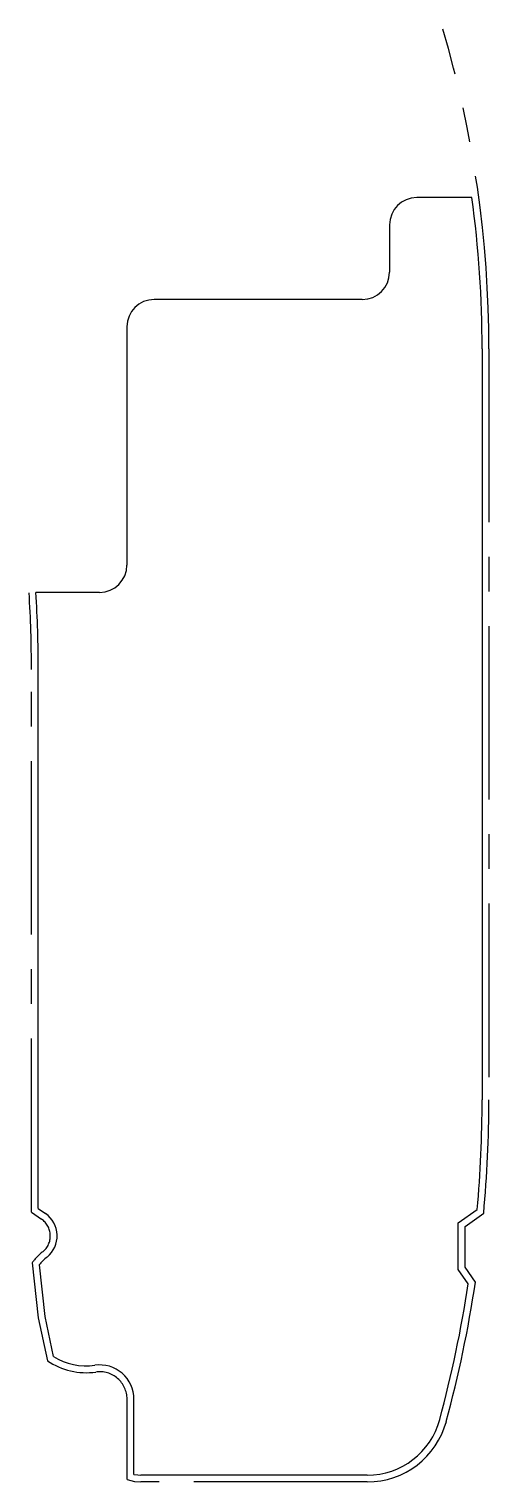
# Model space of a CAD drawing. Header units: millimetres. Extents: x -13 to 20, y -60 to 47.
import ezdxf

# ---------------------------------------------------------------- set-up
doc = ezdxf.new("R2010")
doc.units = ezdxf.units.MM
doc.linetypes.add('CENTERX2', pattern=[20.32, 12.7, -2.54, 2.54, -2.54])

msp = doc.modelspace()

# ---------------------------------------------------------------- linework, layer by layer
at = {"color": 7, "linetype": 'Continuous'}
for p, q in [((19.25, 34.58), (15.22, 34.58)), ((13.22, 32.58), (13.22, 29.11)), ((11.22, 27.11), (-4.01, 27.11)), ((-6.01, 25.11), (-6.01, 7.66)), ((20, 23.5), (20, -31.5)), ((-8.01, 5.66), (-12.68, 5.66)), ((-12.5, -39.47), (-12.5, 0)), ((-12.5, -39.47), (-11.98, -39.84)), ((18.25, -40.52), (19.64, -39.55)), ((18.25, -43.94), (18.25, -40.52)), ((18.98, -44.99), (18.25, -43.94)), ((-5.5, -58.95), (-5.5, -53.43)), ((11.59, -59), (-5, -59))]:
    msp.add_line(p, q, dxfattribs=at)
at = {"color": 7, "linetype": 'CENTERX2'}
for p, q in [((20.5, 23.5), (20.5, -31.5)), ((-13, -39.73), (-13, 0)), ((-13, -39.73), (-12.26, -40.25)), ((18.75, -40.78), (20.12, -39.82)), ((18.75, -43.78), (18.75, -40.78)), ((19.51, -44.87), (18.75, -43.78)), ((-6, -59.33), (-6, -53.43)), ((11.59, -59.5), (-5, -59.5))]:
    msp.add_line(p, q, dxfattribs=at)
at = {"color": 7, "linetype": 'Continuous', "flags": 128}
for points in [[(-12.95, -43.44), (-12.52, -47.49), (-11.83, -50.62)], [(-12.44, -43.6), (-12.03, -47.39), (-11.4, -50.31)], [(-6, -59.33), (-5.45, -59.47), (-5, -59.5)], [(-5.5, -58.95), (-5.22, -58.99), (-5, -59)]]:
    msp.add_lwpolyline(points, dxfattribs=at)
at = {"color": 7, "linetype": 'CENTERX2'}
for centre, radius, start, end in [((-62.5, 23.5), 83, 0, 16.39), ((-102.5, 0), 89.5, 0, 3.6038), ((-70, -31.5), 90.5, 354.723, 0), ((-13.12, -41.48), 1.5, 309.3815, 55), ((-9, -46.5), 5, 129.3815, 142.1965), ((-70, -31.5), 90.5, 344.9089, 351.5061), ((-9, -46.5), 5, 235.5299, 278.2132), ((-8, -53.43), 2, 0, 98.2132), ((11.59, -53.5), 6, 270, 344.9089)]:
    msp.add_arc(centre, radius, start, end, dxfattribs=at)
at = {"color": 7, "linetype": 'Continuous'}
for centre, radius, start, end in [((15.22, 32.58), 2, 90, 180), ((-62.5, 23.5), 82.5, 0, 7.7197), ((11.22, 29.11), 2, 270, 0), ((-4.01, 25.11), 2, 90, 180), ((-8.01, 7.66), 2, 270, 0), ((-102.5, 0), 90, 0, 3.6038), ((-70, -31.5), 90, 354.8703, 0), ((-13.12, -41.48), 2, 309.3815, 55), ((-9, -46.5), 4.5, 129.3815, 139.8774), ((-70, -31.5), 90, 344.9089, 351.3792), ((-9, -46.5), 4.5, 237.8137, 278.2132), ((-8, -53.43), 2.5, 0, 98.2132), ((11.59, -53.5), 5.5, 270, 344.9089)]:
    msp.add_arc(centre, radius, start, end, dxfattribs=at)

doc.saveas('drawing.dxf')
